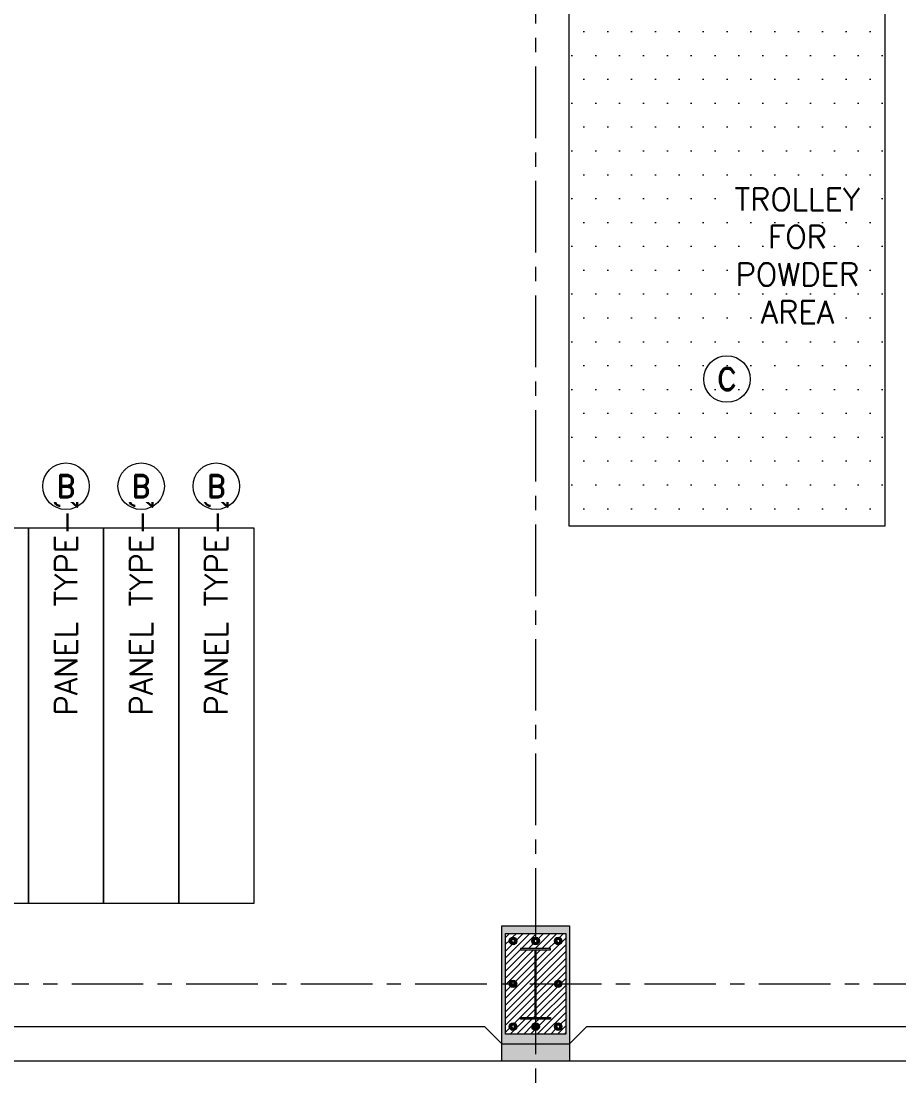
# Model space of a CAD drawing. Header units: millimetres. Extents: x 5227 to 261376, y 53707 to 123566.
# Drawn here: x 79918 to 85757, y 90789 to 97859 of the extents above; entities that cross this region are included whole.
import ezdxf

# ---------------------------------------------------------------- set-up
doc = ezdxf.new("R2010")
doc.units = ezdxf.units.MM
doc.linetypes.add('CENTERX2', pattern=[101.6, 63.5, -12.7, 12.7, -12.7])
doc.layers.get('0').update_dxf_attribs({"lineweight": 0})
for name, color, linetype, lineweight in [('PV_COLUMN_LINE', 4, 'Continuous', 0), ('PV_DIMENTION_SECOND_ROMANS', 7, 'Continuous', 0), ('PV_EXTRA_LINE', 252, 'Continuous', 0), ('PV_MASONRY', 10, 'Continuous', 0), ('PV_STEEL_I SECTION', 5, 'Continuous', 0), ('PV_STEEL_PLATE', 4, 'Continuous', 0), ('PV_TEXT_ROMAND', 1, 'Continuous', 0), ('PV_TEXT_ROMANS', 7, 'Continuous', 0)]:
    doc.layers.add(name, color=color, linetype=linetype, lineweight=lineweight)
doc.layers.add('PV_GRID_LINE', color=252, linetype='CENTERX2', lineweight=0, transparency=0.5)
doc.layers.add('PV_HATCH', color=252, linetype='Continuous', lineweight=0, transparency=0.5)
doc.styles.add('PV_ROMAND', font='romand.shx')
doc.styles.add('PV_ROMANS', font='romans.shx')

# ---------------------------------------------------------------- blocks, each defined once
blk = doc.blocks.new('PANEL TYPE-2 BLOCK')
at = {"color": 252}
blk.add_lwpolyline([(85528.4, 106076.4), (88028.4, 106076.4), (88028.4, 105576.4), (85528.4, 105576.4)], close=True, dxfattribs=at)
at = {"layer": 'PV_TEXT_ROMANS', "insert": (86778.4, 105901.4), "char_height": 150, "attachment_point": 1, "style": 'PV_ROMANS'}
blk.add_mtext('\\pxr0.05385,qc;PANEL TYPE-2', dxfattribs=at)
blk = doc.blocks.new('*U754')
at = {"layer": 'PV_EXTRA_LINE', "linetype": 'CENTERX2', "ltscale": 10}
blk.add_line((0, -299.9), (0, -33709.3), dxfattribs=at)
at = {"layer": 'PV_TEXT_ROMANS', "color": 7, "style": 'PV_ROMANS'}
blk.add_attdef('1', (-101.5, 132.4), '', height=200, dxfattribs=at)
blk = doc.blocks.new('*U323')
at = {"layer": 'PV_EXTRA_LINE', "linetype": 'CENTERX2', "ltscale": 10}
blk.add_line((0, -299.9), (0, -47022.7), dxfattribs=at)
at = {"layer": 'PV_TEXT_ROMANS', "color": 7, "style": 'PV_ROMANS'}
blk.add_attdef('1', (-80, 132.4), '', height=200, dxfattribs=at)
blk = doc.blocks.new('G$C8B689587')
at = {"color": 0}
blk.add_lwpolyline([(-18, -10.4), (0, -20.8), (18, -10.4), (18, 10.4), (0, 20.8), (-18, 10.4)], close=True, dxfattribs=at)
for radius in [25, 12]:
    blk.add_circle((0, 0), radius, dxfattribs=at)
at = {"color": 8}
blk.add_circle((0, 0), 18, dxfattribs=at)
blk.add_arc((0, 0), 10.7, 260.61275, 197.73224, dxfattribs=at)
blk = doc.blocks.new('TYP. BASE PLATE2')
at = {"layer": 'PV_HATCH'}
h = blk.add_hatch(dxfattribs=at)
h.set_pattern_fill('ANSI31', color=252, scale=10)
h.paths.add_polyline_path([(21464.3, 21026.1), (21464.3, 20356.1), (21864.3, 20356.1), (21864.3, 21026.1)])
h.paths.add_polyline_path([(21839.3, 20976.1, 1), (21789.3, 20976.1, 1)], flags=16)
h.paths.add_polyline_path([(21689.3, 20976.1, 1), (21639.3, 20976.1, 1)], flags=16)
h.paths.add_polyline_path([(21539.3, 20976.1, 1), (21489.3, 20976.1, 1)], flags=16)
h.paths.add_polyline_path([(21539.3, 20691.1, 1), (21489.3, 20691.1, 1)], flags=16)
h.paths.add_polyline_path([(21839.3, 20691.1, 1), (21789.3, 20691.1, 1)], flags=16)
h.paths.add_polyline_path([(21839.3, 20406.1, 1), (21789.3, 20406.1, 1)], flags=16)
h.paths.add_polyline_path([(21689.3, 20406.1, 1), (21639.3, 20406.1, 1)], flags=16)
h.paths.add_polyline_path([(21539.3, 20406.1, 1), (21489.3, 20406.1, 1)], flags=16)
h.paths.add_polyline_path([(21564.3, 20916.1), (21564.3, 20926.1), (21764.3, 20926.1), (21764.3, 20916.1), (21666.8, 20916.1), (21666.8, 20466.1), (21764.3, 20466.1), (21764.3, 20456.1), (21564.3, 20456.1), (21564.3, 20466.1), (21661.8, 20466.1), (21661.8, 20916.1)], flags=16)
h.paths.add_polyline_path([(21805.3, 20960.6), (21796.3, 20965.8), (21796.3, 20976.1), (21796.3, 20986.5), (21805.3, 20991.7), (21814.3, 20996.9), (21823.3, 20991.7), (21832.3, 20986.5), (21832.3, 20976.1), (21832.3, 20965.8), (21823.3, 20960.6), (21814.3, 20955.4)], flags=0)
h.paths.add_polyline_path([(21655.3, 20960.6), (21646.3, 20965.8), (21646.3, 20976.1), (21646.3, 20986.5), (21655.3, 20991.7), (21664.3, 20996.9), (21673.3, 20991.7), (21682.3, 20986.5), (21682.3, 20976.1), (21682.3, 20965.8), (21673.3, 20960.6), (21664.3, 20955.4)], flags=0)
h.paths.add_polyline_path([(21505.3, 20960.6), (21496.3, 20965.8), (21496.3, 20976.1), (21496.3, 20986.5), (21505.3, 20991.7), (21514.3, 20996.9), (21523.3, 20991.7), (21532.3, 20986.5), (21532.3, 20976.1), (21532.3, 20965.8), (21523.3, 20960.6), (21514.3, 20955.4)], flags=0)
h.paths.add_polyline_path([(21505.3, 20675.6), (21496.3, 20680.8), (21496.3, 20691.1), (21496.3, 20701.5), (21505.3, 20706.7), (21514.3, 20711.9), (21523.3, 20706.7), (21532.3, 20701.5), (21532.3, 20691.1), (21532.3, 20680.8), (21523.3, 20675.6), (21514.3, 20670.4)], flags=0)
h.paths.add_polyline_path([(21805.3, 20675.6), (21796.3, 20680.8), (21796.3, 20691.1), (21796.3, 20701.5), (21805.3, 20706.7), (21814.3, 20711.9), (21823.3, 20706.7), (21832.3, 20701.5), (21832.3, 20691.1), (21832.3, 20680.8), (21823.3, 20675.6), (21814.3, 20670.4)], flags=0)
h.paths.add_polyline_path([(21805.3, 20390.6), (21796.3, 20395.8), (21796.3, 20406.1), (21796.3, 20416.5), (21805.3, 20421.7), (21814.3, 20426.9), (21823.3, 20421.7), (21832.3, 20416.5), (21832.3, 20406.1), (21832.3, 20395.8), (21823.3, 20390.6), (21814.3, 20385.4)], flags=0)
h.paths.add_polyline_path([(21655.3, 20390.6), (21646.3, 20395.8), (21646.3, 20406.1), (21646.3, 20416.5), (21655.3, 20421.7), (21664.3, 20426.9), (21673.3, 20421.7), (21682.3, 20416.5), (21682.3, 20406.1), (21682.3, 20395.8), (21673.3, 20390.6), (21664.3, 20385.4)], flags=0)
h.paths.add_polyline_path([(21505.3, 20390.6), (21496.3, 20395.8), (21496.3, 20406.1), (21496.3, 20416.5), (21505.3, 20421.7), (21514.3, 20426.9), (21523.3, 20421.7), (21532.3, 20416.5), (21532.3, 20406.1), (21532.3, 20395.8), (21523.3, 20390.6), (21514.3, 20385.4)], flags=0)
at = {"layer": 'PV_STEEL_I SECTION'}
for points in [[(21564.3, 20926.1), (21764.3, 20926.1), (21764.3, 20916.1), (21564.3, 20916.1)], [(21661.8, 20916.1), (21666.8, 20916.1), (21666.8, 20466.1), (21661.8, 20466.1)], [(21564.3, 20456.1), (21764.3, 20456.1), (21764.3, 20466.1), (21564.3, 20466.1)]]:
    blk.add_lwpolyline(points, close=True, dxfattribs=at)
at = {"layer": 'PV_STEEL_PLATE'}
blk.add_lwpolyline([(21464.3, 21026.1), (21864.3, 21026.1), (21864.3, 20356.1), (21464.3, 20356.1)], close=True, dxfattribs=at)
for p in [(21514.3, 20976.1), (21664.3, 20976.1), (21814.3, 20976.1), (21514.3, 20691.1), (21814.3, 20691.1), (21514.3, 20406.1), (21664.3, 20406.1), (21814.3, 20406.1)]:
    blk.add_blockref('G$C8B689587', p)
blk = doc.blocks.new('195TH21M6M')
at = {"layer": 'PV_HATCH'}
h = blk.add_hatch(color=252, dxfattribs=at)
h.dxf.hatch_style = 1
h.paths.add_polyline_path([(21439.3, 21436.1), (21439.3, 20536.1), (21889.3, 20536.1), (21889.3, 21436.1)])
h.paths.add_polyline_path([(21864.3, 21256.1), (21864.3, 20586.1), (21464.3, 20586.1), (21464.3, 21256.1)], flags=16)
h.paths.add_polyline_path([(21539.3, 20636.1, 1), (21489.3, 20636.1, 1)], flags=0)
h.paths.add_polyline_path([(21505.3, 20620.6), (21496.3, 20625.8), (21496.3, 20636.1), (21496.3, 20646.5), (21505.3, 20651.7), (21514.3, 20656.9), (21523.3, 20651.7), (21532.3, 20646.5), (21532.3, 20636.1), (21532.3, 20625.8), (21523.3, 20620.6), (21514.3, 20615.4)], flags=0)
h.paths.add_polyline_path([(21689.3, 20636.1, 1), (21639.3, 20636.1, 1)], flags=0)
h.paths.add_polyline_path([(21655.3, 20620.6), (21646.3, 20625.8), (21646.3, 20636.1), (21646.3, 20646.5), (21655.3, 20651.7), (21664.3, 20656.9), (21673.3, 20651.7), (21682.3, 20646.5), (21682.3, 20636.1), (21682.3, 20625.8), (21673.3, 20620.6), (21664.3, 20615.4)], flags=0)
h.paths.add_polyline_path([(21839.3, 20636.1, 1), (21789.3, 20636.1, 1)], flags=0)
h.paths.add_polyline_path([(21805.3, 20620.6), (21796.3, 20625.8), (21796.3, 20636.1), (21796.3, 20646.5), (21805.3, 20651.7), (21814.3, 20656.9), (21823.3, 20651.7), (21832.3, 20646.5), (21832.3, 20636.1), (21832.3, 20625.8), (21823.3, 20620.6), (21814.3, 20615.4)], flags=0)
h.paths.add_polyline_path([(21839.3, 20921.1, 1), (21789.3, 20921.1, 1)], flags=0)
h.paths.add_polyline_path([(21805.3, 20905.6), (21796.3, 20910.8), (21796.3, 20921.1), (21796.3, 20931.5), (21805.3, 20936.7), (21814.3, 20941.9), (21823.3, 20936.7), (21832.3, 20931.5), (21832.3, 20921.1), (21832.3, 20910.8), (21823.3, 20905.6), (21814.3, 20900.4)], flags=0)
h.paths.add_polyline_path([(21539.3, 20921.1, 1), (21489.3, 20921.1, 1)], flags=0)
h.paths.add_polyline_path([(21505.3, 20905.6), (21496.3, 20910.8), (21496.3, 20921.1), (21496.3, 20931.5), (21505.3, 20936.7), (21514.3, 20941.9), (21523.3, 20936.7), (21532.3, 20931.5), (21532.3, 20921.1), (21532.3, 20910.8), (21523.3, 20905.6), (21514.3, 20900.4)], flags=0)
h.paths.add_polyline_path([(21539.3, 21206.1, 1), (21489.3, 21206.1, 1)], flags=0)
h.paths.add_polyline_path([(21505.3, 21190.6), (21496.3, 21195.8), (21496.3, 21206.1), (21496.3, 21216.5), (21505.3, 21221.7), (21514.3, 21226.9), (21523.3, 21221.7), (21532.3, 21216.5), (21532.3, 21206.1), (21532.3, 21195.8), (21523.3, 21190.6), (21514.3, 21185.4)], flags=0)
h.paths.add_polyline_path([(21689.3, 21206.1, 1), (21639.3, 21206.1, 1)], flags=0)
h.paths.add_polyline_path([(21655.3, 21190.6), (21646.3, 21195.8), (21646.3, 21206.1), (21646.3, 21216.5), (21655.3, 21221.7), (21664.3, 21226.9), (21673.3, 21221.7), (21682.3, 21216.5), (21682.3, 21206.1), (21682.3, 21195.8), (21673.3, 21190.6), (21664.3, 21185.4)], flags=0)
h.paths.add_polyline_path([(21839.3, 21206.1, 1), (21789.3, 21206.1, 1)], flags=0)
h.paths.add_polyline_path([(21805.3, 21190.6), (21796.3, 21195.8), (21796.3, 21206.1), (21796.3, 21216.5), (21805.3, 21221.7), (21814.3, 21226.9), (21823.3, 21221.7), (21832.3, 21216.5), (21832.3, 21206.1), (21832.3, 21195.8), (21823.3, 21190.6), (21814.3, 21185.4)], flags=0)
h.paths.add_polyline_path([(21661.8, 20696.1), (21661.8, 21146.1), (21564.3, 21146.1), (21564.3, 21156.1), (21764.3, 21156.1), (21764.3, 21146.1), (21666.8, 21146.1), (21666.8, 20696.1), (21764.3, 20696.1), (21764.3, 20686.1), (21564.3, 20686.1), (21564.3, 20696.1)], flags=0)
at = {"layer": 'PV_COLUMN_LINE'}
blk.add_lwpolyline([(21439.3, 21436.1), (21889.3, 21436.1), (21889.3, 20536.1), (21439.3, 20536.1)], close=True, dxfattribs=at)
at = {"layer": 'PV_DIMENTION_SECOND_ROMANS'}
blk.add_blockref('TYP. BASE PLATE2', (0, 230), dxfattribs=at)
blk = doc.blocks.new('TROLLEY FOR POWDER AREA BLOCK')
at = {"layer": 'PV_HATCH'}
h = blk.add_hatch(dxfattribs=at)
h.set_pattern_fill('DOTS', color=252, scale=100)
h.paths.add_polyline_path([(83279.7, 107793.7), (83279.7, 104193.7), (85379.7, 104193.7), (85379.7, 107793.7)])
at = {"layer": 'PV_EXTRA_LINE', "color": 3, "ltscale": 50}
blk.add_lwpolyline([(83279.7, 107793.7), (85379.7, 107793.7), (85379.7, 104193.7), (83279.7, 104193.7)], close=True, dxfattribs=at)
at = {"layer": 'PV_TEXT_ROMANS', "insert": (84329.7, 106443.7), "char_height": 150, "attachment_point": 1, "style": 'PV_ROMANS'}
blk.add_mtext('\\pxr0.05385,qc;TROLLEY \\PFOR \\PPOWDER\\PAREA ', dxfattribs=at)
blk = doc.blocks.new('OUTER PLOT LINE')
at = {"color": 5}
blk.add_lwpolyline([(15164.2, 22387.3), (47530.3, 21281.1), (47530.3, -610.4), (14314.9, -610.4), (15164.2, 22387.3)], dxfattribs=at)

msp = doc.modelspace()

# ---------------------------------------------------------------- block references
at = {"layer": 'PV_DIMENTION_SECOND_ROMANS'}
for name, p, rotation in [('PANEL TYPE-2 BLOCK', (185541.7, 6460.1), 90), ('PANEL TYPE-2 BLOCK', (186041.7, 6460.1), 90), ('PANEL TYPE-2 BLOCK', (186541.7, 6460.1), 90), ('PANEL TYPE-2 BLOCK', (187041.7, 6460.1), 90), ('195TH21M6M', (105004.6, 112374.7), 180)]:
    msp.add_blockref(name, p, dxfattribs=dict(at, rotation=rotation))
at = {"layer": 'PV_GRID_LINE', "linetype": 'ByBlock', "lineweight": 0, "xscale": 0.75, "yscale": 0.75, "zscale": 0.75}
msp.add_blockref('*U754', (83340.3, 116070.5), dxfattribs=at)
at = {"layer": 'PV_GRID_LINE', "linetype": 'ByBlock', "lineweight": 0, "xscale": -0.75, "yscale": 0.75, "zscale": 0.75, "rotation": 89.99999999951409}
msp.add_blockref('*U323', (53358.8, 91453.5), dxfattribs=at)

# ---------------------------------------------------------------- texts
at = {"layer": 'PV_TEXT_ROMAND', "insert": (84613.6, 95477.6), "char_height": 150, "attachment_point": 5, "style": 'PV_ROMAND', "bg_fill": 3, "box_fill_scale": 1.2, "bg_fill_color": 1, "bg_fill_transparency": 0}
msp.add_mtext('C', dxfattribs=at)

# ---------------------------------------------------------------- next in the draw order: linework, layer by layer
at = {"layer": 'PV_TEXT_ROMAND'}
msp.add_circle((84613.6, 95477.6), 154.7, dxfattribs=at)

# ---------------------------------------------------------------- next in the draw order: block references
at = {"layer": 'PV_DIMENTION_SECOND_ROMANS'}
msp.add_blockref('TROLLEY FOR POWDER AREA BLOCK', (283.9, -9695.2), dxfattribs=at)

# ---------------------------------------------------------------- next in the draw order: texts
at = {"layer": 'PV_TEXT_ROMAND', "char_height": 150, "attachment_point": 5, "style": 'PV_ROMAND', "bg_fill": 3, "box_fill_scale": 1.2, "bg_fill_color": 1, "bg_fill_transparency": 0}
for insert in [(80215.3, 94764.5), (80715.3, 94764.5), (81215.3, 94764.5)]:
    msp.add_mtext('B', dxfattribs=dict(at, insert=insert))

# ---------------------------------------------------------------- next in the draw order: linework, layer by layer
at = {"layer": 'PV_MASONRY'}
for points in [[(88363.6, 112688.5), (88363.6, 90938.5), (56063.6, 90938.5)], [(67290.3, 91168.5), (71873.6, 91168.5), (71988.6, 91053.5), (72438.6, 91053.5), (72553.6, 91168.5), (77736.9, 91168.5), (77851.9, 91053.5), (78301.9, 91053.5), (78416.9, 91168.5), (83000.3, 91168.5), (83115.3, 91053.5), (83565.3, 91053.5), (83680.3, 91168.5), (87648.6, 91168.5), (87763.6, 91053.5), (88248.6, 91053.5), (88248.6, 91838.5), (88133.6, 91953.5), (88133.6, 97973.5), (88248.6, 98088.5), (88248.6, 98538.5), (88133.6, 98653.5), (88133.6, 104973.5)]]:
    msp.add_lwpolyline(points, dxfattribs=at)
at = {"layer": 'PV_TEXT_ROMAND'}
for centre in [(80215.3, 94764.5), (80715.3, 94764.5), (81215.3, 94764.5)]:
    msp.add_circle(centre, 154.7, dxfattribs=at)

# ---------------------------------------------------------------- next in the draw order: block references
at = {"layer": 'PV_DIMENTION_SECOND_ROMANS'}
msp.add_blockref('OUTER PLOT LINE', (40945.5, 91548.9), dxfattribs=at)

doc.saveas('drawing.dxf')
